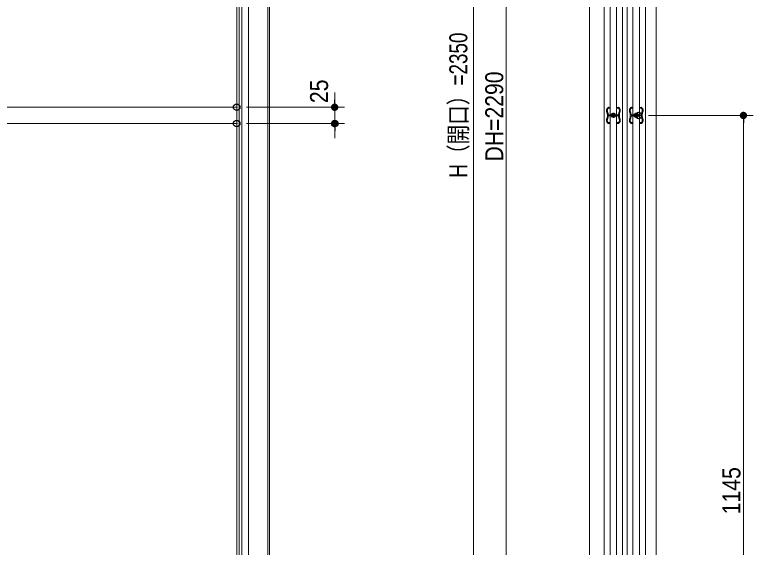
# Model space of a CAD drawing. Units: millimetres, scale not verified. Extents: x -4547 to 4547, y -2284 to 2284.
# Drawn here: x -2197 to -1067, y -1263 to -448 of the extents above; entities that cross this region are included whole.
import ezdxf
from ezdxf.enums import TextEntityAlignment as Align

# ---------------------------------------------------------------- set-up
doc = ezdxf.new("R2010")
doc.units = ezdxf.units.MM
doc.header["$LTSCALE"] = 20
doc.header["$PDMODE"] = 32
doc.header["$PDSIZE"] = 10
doc.linetypes.add('USER1', pattern=[10.5, 8, -0.5, 0.5, -0.5, 0.5, -0.5])
for name, color, linetype, lineweight in [('0-1_3一般', 7, 'Continuous', 15), ('0-2_2寸法-1', 7, 'Continuous', 15), ('0-3_0', 7, 'Continuous', 25), ('0-5_2寸法-2', 7, 'Continuous', 15)]:
    doc.layers.add(name, color=color, linetype=linetype, lineweight=lineweight)
doc.layers.add('0-4_Defpoints', color=7, linetype='Continuous')
doc.styles.add('ＭＳ Ｐゴシック', font='')
doc.styles.get('ＭＳ Ｐゴシック').set_extended_font_data('MS PGothic')

# ---------------------------------------------------------------- blocks, each defined once
blk = doc.blocks.new('グループ-27')
at = {"layer": '0-1_3一般'}
blk.add_line((-9342.4, -35169.7), (-9342.4, 11830.3), dxfattribs=at)
blk = doc.blocks.new('グループ-29')
at = {"layer": '0-1_3一般'}
for p, q in [((-10264.4, -34939.7), (-10264.4, 10860.3)), ((-10182.4, -34939.7), (-10182.4, 10860.3)), ((-9980.5, -34939.7), (-9980.5, 10860.3)), ((-10342.4, -11789.7), (-10342.4, 9560.3)), ((-25302.4, -11789.7), (-10342.4, -11789.7)), ((-10342.4, -33639.7), (-10342.4, -11789.7)), ((-25302.4, -12289.7), (-10342.4, -12289.7))]:
    blk.add_line(p, q, dxfattribs=at)
blk.add_lwpolyline([(-25332.4, 10860.3), (-9392.4, 10860.3), (-9392.4, -33659.7)], dxfattribs=at)
at = {"layer": '0-1_3一般', "linetype": 'USER1'}
blk.add_lwpolyline([(-9392.4, 10860.3), (-9342.4, 10860.3), (-9342.4, -34939.7), (-9392.4, -34939.7)], dxfattribs=at)
blk = doc.blocks.new('グループ-31')
at = {"layer": '0-1_3一般'}
blk.add_blockref('グループ-29', (0, 0), dxfattribs=at)
blk = doc.blocks.new('グループ-32')
at = {"layer": '0-1_3一般'}
for name in ['グループ-27', 'グループ-31']:
    blk.add_blockref(name, (0, 0), dxfattribs=at)
blk = doc.blocks.new('_Dot')
at = {"layer": '0-3_0'}
blk.add_line((-10, 0), (-20, 0), dxfattribs=at)
for points in [[(0, 0), (-10, 0), (-9.92, 1.25)], [(0, 0), (-9.92, -1.25), (-10, 0)], [(0, 0), (-9.92, 1.25), (-9.69, 2.49)], [(0, 0), (-9.69, -2.49), (-9.92, -1.25)], [(0, 0), (-9.69, 2.49), (-9.3, 3.68)], [(0, 0), (-9.3, -3.68), (-9.69, -2.49)], [(0, 0), (-9.3, 3.68), (-8.76, 4.82)], [(0, 0), (-8.76, -4.82), (-9.3, -3.68)], [(0, 0), (-8.76, 4.82), (-8.09, 5.88)], [(0, 0), (-8.09, -5.88), (-8.76, -4.82)], [(0, 0), (-8.09, 5.88), (-7.29, 6.85)], [(0, 0), (-7.29, -6.85), (-8.09, -5.88)], [(0, 0), (-7.29, 6.85), (-6.37, 7.71)], [(0, 0), (-6.37, -7.71), (-7.29, -6.85)], [(0, 0), (-6.37, 7.71), (-5.36, 8.44)], [(0, 0), (-5.36, -8.44), (-6.37, -7.71)], [(0, 0), (-5.36, 8.44), (-4.26, 9.05)], [(0, 0), (-4.26, -9.05), (-5.36, -8.44)], [(0, 0), (-4.26, 9.05), (-3.09, 9.51)], [(0, 0), (-3.09, -9.51), (-4.26, -9.05)], [(0, 0), (-3.09, 9.51), (-1.87, 9.82)], [(0, 0), (-1.87, -9.82), (-3.09, -9.51)], [(0, 0), (-1.87, 9.82), (-0.63, 9.98)], [(0, 0), (-0.63, -9.98), (-1.87, -9.82)], [(0, 0), (-0.63, 9.98), (0.63, 9.98)], [(0, 0), (0.63, -9.98), (-0.63, -9.98)], [(0, 0), (0.63, 9.98), (1.87, 9.82)], [(0, 0), (1.87, 9.82), (3.09, 9.51)], [(0, 0), (3.09, 9.51), (4.26, 9.05)], [(0, 0), (4.26, 9.05), (5.36, 8.44)], [(0, 0), (5.36, 8.44), (6.37, 7.71)], [(0, 0), (6.37, 7.71), (7.29, 6.85)], [(0, 0), (7.29, 6.85), (8.09, 5.88)], [(0, 0), (8.09, 5.88), (8.76, 4.82)], [(0, 0), (8.76, 4.82), (9.3, 3.68)], [(0, 0), (9.3, 3.68), (9.69, 2.49)], [(0, 0), (9.69, 2.49), (9.92, 1.25)], [(0, 0), (9.92, 1.25), (10, 0)], [(0, 0), (1.87, -9.82), (0.63, -9.98)], [(0, 0), (3.09, -9.51), (1.87, -9.82)], [(0, 0), (4.26, -9.05), (3.09, -9.51)], [(0, 0), (5.36, -8.44), (4.26, -9.05)], [(0, 0), (6.37, -7.71), (5.36, -8.44)], [(0, 0), (7.29, -6.85), (6.37, -7.71)], [(0, 0), (8.09, -5.88), (7.29, -6.85)], [(0, 0), (8.76, -4.82), (8.09, -5.88)], [(0, 0), (9.3, -3.68), (8.76, -4.82)], [(0, 0), (9.69, -2.49), (9.3, -3.68)], [(0, 0), (9.92, -1.25), (9.69, -2.49)], [(0, 0), (10, 0), (9.92, -1.25)]]:
    blk.add_solid(points, dxfattribs=at)
blk = doc.blocks.new('グループ-33')
at = {"layer": '0-1_3一般', "linetype": 'USER1'}
for p, q in [((1035.5, -11789.7), (1029.5, -11789.7)), ((1030.1, -11819.7), (1079.5, -11819.7)), ((1035.5, -11795.7), (1035.5, -11789.7)), ((1079.5, -11795.7), (1035.5, -11795.7)), ((1083.5, -11815.7), (1083.5, -11799.7)), ((1185.5, -11966), (1185.5, -12113.4)), ((1287.5, -11799.7), (1287.5, -11815.7)), ((1335.5, -11795.7), (1291.5, -11795.7)), ((1291.5, -11819.7), (1341, -11819.7)), ((1335.5, -11789.7), (1335.5, -11795.7)), ((1341.5, -11789.7), (1335.5, -11789.7)), ((1735.5, -11789.7), (1729.5, -11789.7)), ((1730.1, -11819.7), (1779.5, -11819.7)), ((1735.5, -11795.7), (1735.5, -11789.7)), ((1779.5, -11795.7), (1735.5, -11795.7)), ((1783.5, -11815.7), (1783.5, -11799.7)), ((1885.5, -11966), (1885.5, -12113.4)), ((1987.5, -11799.7), (1987.5, -11815.7)), ((2035.5, -11795.7), (1991.5, -11795.7)), ((1991.5, -11819.7), (2041, -11819.7)), ((2035.5, -11789.7), (2035.5, -11795.7)), ((2041.5, -11789.7), (2035.5, -11789.7)), ((1112.7, -12024.7), (1027, -12024.7)), ((1027, -12054.7), (1112.7, -12054.7)), ((1259.2, -12039.7), (1111.8, -12039.7)), ((1344.1, -12024.7), (1258.4, -12024.7)), ((1258.4, -12054.7), (1344.1, -12054.7)), ((1812.7, -12024.7), (1727, -12024.7)), ((1727, -12054.7), (1812.7, -12054.7)), ((1959.2, -12039.7), (1811.8, -12039.7)), ((2044.1, -12024.7), (1958.4, -12024.7)), ((1958.4, -12054.7), (2044.1, -12054.7)), ((1029.5, -12289.7), (1035.5, -12289.7)), ((1079.5, -12259.7), (1030.1, -12259.7)), ((1035.5, -12283.7), (1079.5, -12283.7)), ((1035.5, -12289.7), (1035.5, -12283.7)), ((1083.5, -12279.7), (1083.5, -12263.7)), ((1287.5, -12263.7), (1287.5, -12279.7)), ((1341, -12259.7), (1291.5, -12259.7)), ((1291.5, -12283.7), (1335.5, -12283.7)), ((1335.5, -12283.7), (1335.5, -12289.7)), ((1335.5, -12289.7), (1341.5, -12289.7)), ((1729.5, -12289.7), (1735.5, -12289.7)), ((1779.5, -12259.7), (1730.1, -12259.7)), ((1735.5, -12283.7), (1779.5, -12283.7)), ((1735.5, -12289.7), (1735.5, -12283.7)), ((1783.5, -12279.7), (1783.5, -12263.7)), ((1987.5, -12263.7), (1987.5, -12279.7)), ((2041, -12259.7), (1991.5, -12259.7)), ((1991.5, -12283.7), (2035.5, -12283.7)), ((2035.5, -12283.7), (2035.5, -12289.7)), ((2035.5, -12289.7), (2041.5, -12289.7))]:
    blk.add_line(p, q, dxfattribs=at)
for centre, radius, start, end in [((1095.5, -11889.9), 120, 163.46174, 203.55646), ((1095.5, -11889.9), 120, 123.36701, 163.46174), ((703.3, -12039.7), 300, 0, 19.84071), ((1095.5, -11889.9), 96, 165.40468, 197.81794), ((1095.5, -11889.9), 96, 132.99142, 165.40468), ((703.3, -12039.7), 324, 12.23455, 21.81556), ((703.3, -12039.7), 324, 2.65353, 12.23455), ((1079.5, -11799.7), 4, 45, 90), ((1079.5, -11815.7), 4, 270, 315), ((1079.5, -11799.7), 4, 0, 45), ((1079.5, -11815.7), 4, 315, 0), ((1185.5, -12039.7), 67, 90, 161.05409), ((1185.5, -12039.7), 67, 18.94591, 90), ((1291.5, -11799.7), 4, 135, 180), ((1291.5, -11815.7), 4, 180, 225), ((1291.5, -11799.7), 4, 90, 135), ((1291.5, -11815.7), 4, 225, 270), ((1275.5, -11889.9), 96, 14.59532, 47.00858), ((1275.5, -11889.9), 120, 16.53826, 56.63299), ((1667.7, -12039.7), 324, 167.76545, 177.34647), ((1667.7, -12039.7), 324, 158.18444, 167.76545), ((1275.5, -11889.9), 96, 342.18206, 14.59532), ((1667.7, -12039.7), 300, 160.15929, 180), ((1275.5, -11889.9), 120, 336.44354, 16.53826), ((1795.5, -11889.9), 120, 163.46174, 203.55646), ((1795.5, -11889.9), 120, 123.36701, 163.46174), ((1403.3, -12039.7), 300, 0, 19.84071), ((1795.5, -11889.9), 96, 165.40468, 197.81794), ((1795.5, -11889.9), 96, 132.99142, 165.40468), ((1403.3, -12039.7), 324, 12.23455, 21.81556), ((1403.3, -12039.7), 324, 2.65353, 12.23455), ((1779.5, -11799.7), 4, 45, 90), ((1779.5, -11815.7), 4, 270, 315), ((1779.5, -11799.7), 4, 0, 45), ((1779.5, -11815.7), 4, 315, 0), ((1885.5, -12039.7), 67, 90, 161.05409), ((1885.5, -12039.7), 67, 18.94591, 90), ((1991.5, -11799.7), 4, 135, 180), ((1991.5, -11815.7), 4, 180, 225), ((1991.5, -11799.7), 4, 90, 135), ((1991.5, -11815.7), 4, 225, 270), ((1975.5, -11889.9), 96, 14.59532, 47.00858), ((1975.5, -11889.9), 120, 16.53826, 56.63299), ((2367.7, -12039.7), 324, 167.76545, 177.34647), ((2367.7, -12039.7), 324, 158.18444, 167.76545), ((1975.5, -11889.9), 96, 342.18206, 14.59532), ((2367.7, -12039.7), 300, 160.15929, 180), ((1975.5, -11889.9), 120, 336.44354, 16.53826), ((1095.5, -12189.5), 120, 156.44354, 196.53826), ((703.3, -12039.7), 300, 340.15929, 0), ((1095.5, -12189.5), 96, 156.01368, 191.51113), ((703.3, -12039.7), 324, 340.0113, 348.67889), ((703.3, -12039.7), 324, 348.67889, 357.34647), ((1112.7, -12014.7), 10, 270, 305.52705), ((1112.7, -12064.7), 10, 54.47295, 90), ((1112.7, -12014.7), 10, 305.52705, 341.05409), ((1112.7, -12064.7), 10, 18.94591, 54.47295), ((1185.5, -12039.7), 67, 198.94591, 211.45647), ((1185.5, -12039.7), 67, 211.45647, 223.96703), ((1147.7, -12076.1), 14.5, 223.96703, 313.96703), ((1185.5, -12039.7), 38, 156.98351, 223.96703), ((1185.5, -12039.7), 38, 90, 156.98351), ((1147.7, -12076.1), 14.5, 313.96703, 43.96703), ((1185.5, -12039.7), 38, 23.01649, 90), ((1223.3, -12076.1), 14.5, 136.03297, 226.03297), ((1185.5, -12039.7), 38, 316.03297, 23.01649), ((1223.3, -12076.1), 14.5, 226.03297, 316.03297), ((1185.5, -12039.7), 67, 316.03297, 328.54353), ((1185.5, -12039.7), 67, 328.54353, 341.05409), ((1258.4, -12014.7), 10, 198.94591, 234.47295), ((1258.4, -12064.7), 10, 125.52705, 161.05409), ((1258.4, -12014.7), 10, 234.47295, 270), ((1258.4, -12064.7), 10, 90, 125.52705), ((1667.7, -12039.7), 324, 182.65353, 191.32111), ((1667.7, -12039.7), 324, 191.32111, 199.9887), ((1275.5, -12189.5), 96, 348.48887, 23.98632), ((1667.7, -12039.7), 300, 180, 199.84071), ((1275.5, -12189.5), 120, 343.46174, 23.55646), ((1795.5, -12189.5), 120, 156.44354, 196.53826), ((1403.3, -12039.7), 300, 340.15929, 0), ((1795.5, -12189.5), 96, 156.01368, 191.51113), ((1403.3, -12039.7), 324, 340.0113, 348.67889), ((1403.3, -12039.7), 324, 348.67889, 357.34647), ((1812.7, -12014.7), 10, 270, 305.52705), ((1812.7, -12064.7), 10, 54.47295, 90), ((1812.7, -12014.7), 10, 305.52705, 341.05409), ((1812.7, -12064.7), 10, 18.94591, 54.47295), ((1885.5, -12039.7), 67, 198.94591, 211.45647), ((1885.5, -12039.7), 67, 211.45647, 223.96703), ((1847.7, -12076.1), 14.5, 223.96703, 313.96703), ((1885.5, -12039.7), 38, 156.98351, 223.96703), ((1885.5, -12039.7), 38, 90, 156.98351), ((1847.7, -12076.1), 14.5, 313.96703, 43.96703), ((1885.5, -12039.7), 38, 23.01649, 90), ((1923.3, -12076.1), 14.5, 136.03297, 226.03297), ((1885.5, -12039.7), 38, 316.03297, 23.01649), ((1923.3, -12076.1), 14.5, 226.03297, 316.03297), ((1885.5, -12039.7), 67, 316.03297, 328.54353), ((1885.5, -12039.7), 67, 328.54353, 341.05409), ((1958.4, -12014.7), 10, 198.94591, 234.47295), ((1958.4, -12064.7), 10, 125.52705, 161.05409), ((1958.4, -12014.7), 10, 234.47295, 270), ((1958.4, -12064.7), 10, 90, 125.52705), ((2367.7, -12039.7), 324, 182.65353, 191.32111), ((2367.7, -12039.7), 324, 191.32111, 199.9887), ((1975.5, -12189.5), 96, 348.48887, 23.98632), ((2367.7, -12039.7), 300, 180, 199.84071), ((1975.5, -12189.5), 120, 343.46174, 23.55646), ((1095.5, -12189.5), 120, 196.53826, 236.63299), ((1095.5, -12189.5), 96, 191.51113, 227.00858), ((1079.5, -12263.7), 4, 45, 90), ((1079.5, -12279.7), 4, 270, 315), ((1079.5, -12263.7), 4, 0, 45), ((1079.5, -12279.7), 4, 315, 0), ((1291.5, -12263.7), 4, 135, 180), ((1291.5, -12279.7), 4, 180, 225), ((1291.5, -12263.7), 4, 90, 135), ((1291.5, -12279.7), 4, 225, 270), ((1275.5, -12189.5), 96, 312.99142, 348.48887), ((1275.5, -12189.5), 120, 303.36701, 343.46174), ((1795.5, -12189.5), 120, 196.53826, 236.63299), ((1795.5, -12189.5), 96, 191.51113, 227.00858), ((1779.5, -12263.7), 4, 45, 90), ((1779.5, -12279.7), 4, 270, 315), ((1779.5, -12263.7), 4, 0, 45), ((1779.5, -12279.7), 4, 315, 0), ((1991.5, -12263.7), 4, 135, 180), ((1991.5, -12279.7), 4, 180, 225), ((1991.5, -12263.7), 4, 90, 135), ((1991.5, -12279.7), 4, 225, 270), ((1975.5, -12189.5), 96, 312.99142, 348.48887), ((1975.5, -12189.5), 120, 303.36701, 343.46174)]:
    blk.add_arc(centre, radius, start, end, dxfattribs=at)
blk = doc.blocks.new('グループ-39')
at = {"layer": '0-1_3一般'}
for p, q in [((905.5, -34939.7), (905.5, 10860.3)), ((1285.5, 10860.3), (1285.5, -34939.7)), ((1465.5, 10860.3), (1465.5, -34939.7)), ((1605.5, -34939.7), (1605.5, 10860.3)), ((1985.5, 10860.3), (1985.5, -34939.7))]:
    blk.add_line(p, q, dxfattribs=at)
for points in [[(1085.5, -34939.7), (1085.5, 10860.3), (1285.5, 10860.3), (1465.5, 10860.3)], [(1785.5, -34939.7), (1785.5, 10860.3), (1985.5, 10860.3), (2165.5, 10860.3), (2165.5, -34939.7)]]:
    blk.add_lwpolyline(points, dxfattribs=at)
blk = doc.blocks.new('グループ-44')
at = {"layer": '0-1_3一般'}
for p, q in [((455.5, -35169.7), (455.5, 12890.3)), ((2491.5, 12890.3), (2491.5, -35169.7))]:
    blk.add_line(p, q, dxfattribs=at)
blk = doc.blocks.new('グループ-47')
at = {"layer": '0-1_3一般'}
for name in ['グループ-44', 'グループ-39', 'グループ-33']:
    blk.add_blockref(name, (0, 0), dxfattribs=at)
blk = doc.blocks.new('グループ-49')
at = {"layer": '0-1_3一般'}
blk.add_blockref('グループ-47', (0, 0), dxfattribs=at)

msp = doc.modelspace()

# ---------------------------------------------------------------- linework, layer by layer
at = {"layer": '0-2_2寸法-1'}
for p, q in [((-1495.35, 580.26), (-1495.35, -1747.23)), ((-1445.35, 531.76), (-1445.35, -1735.73)), ((-1227.66, -601.98), (-1067.35, -601.98)), ((-1082.35, -613.24), (-1082.35, -1735.73))]:
    msp.add_line(p, q, dxfattribs=at)
at = {"layer": '0-4_Defpoints'}
for p in [(-1857.75, -589.48), (-1242.66, -601.98), (-1857.75, -614.48), (-1707.75, -614.48)]:
    msp.add_point(p, dxfattribs=at)
at = {"layer": '0-5_2寸法-2'}
for p, q in [((-1707.75, -578.23), (-1707.75, -566.97)), ((-1842.75, -589.48), (-1692.75, -589.48)), ((-1707.75, -589.48), (-1707.75, -614.48)), ((-1842.75, -614.48), (-1692.75, -614.48)), ((-1707.75, -625.74), (-1707.75, -636.99))]:
    msp.add_line(p, q, dxfattribs=at)

# ---------------------------------------------------------------- block references
at = {"layer": '0-1_3一般', "xscale": 0.05, "yscale": 0.05}
for name in ['グループ-32', 'グループ-49']:
    msp.add_blockref(name, (-1340.62, 0), dxfattribs=at)
at = {"layer": '0-2_2寸法-1', "xscale": 0.5627563, "yscale": 0.5627563, "rotation": 90}
msp.add_blockref('_Dot', (-1082.35, -601.98), dxfattribs=at)
at = {"layer": '0-5_2寸法-2', "xscale": 0.5627563, "yscale": 0.5627563}
for p, rotation in [((-1707.75, -589.48), 270), ((-1707.75, -614.48), 90)]:
    msp.add_blockref('_Dot', p, dxfattribs=dict(at, rotation=rotation))

# ---------------------------------------------------------------- texts
at = {"layer": '0-2_2寸法-1', "style": 'ＭＳ Ｐゴシック'}
for s, height, width, p in [('H（開口）=2350', 27.57, 0.8, (-1496.53, -697.38)), ('DH=2290', 27.51, 0.9, (-1441.63, -672.45)), ('1145', 27.57, 0.9, (-1078.63, -1212.37))]:
    msp.add_text(s, height=height, rotation=90, dxfattribs=dict(at, width=width)).set_placement(p, align=Align.BOTTOM_LEFT)
at = {"layer": '0-5_2寸法-2', "style": 'ＭＳ Ｐゴシック', "width": 0.9}
msp.add_text('25', height=27.57, rotation=90, dxfattribs=at).set_placement((-1709.61, -583.14), align=Align.BOTTOM_LEFT)

doc.saveas('drawing.dxf')
